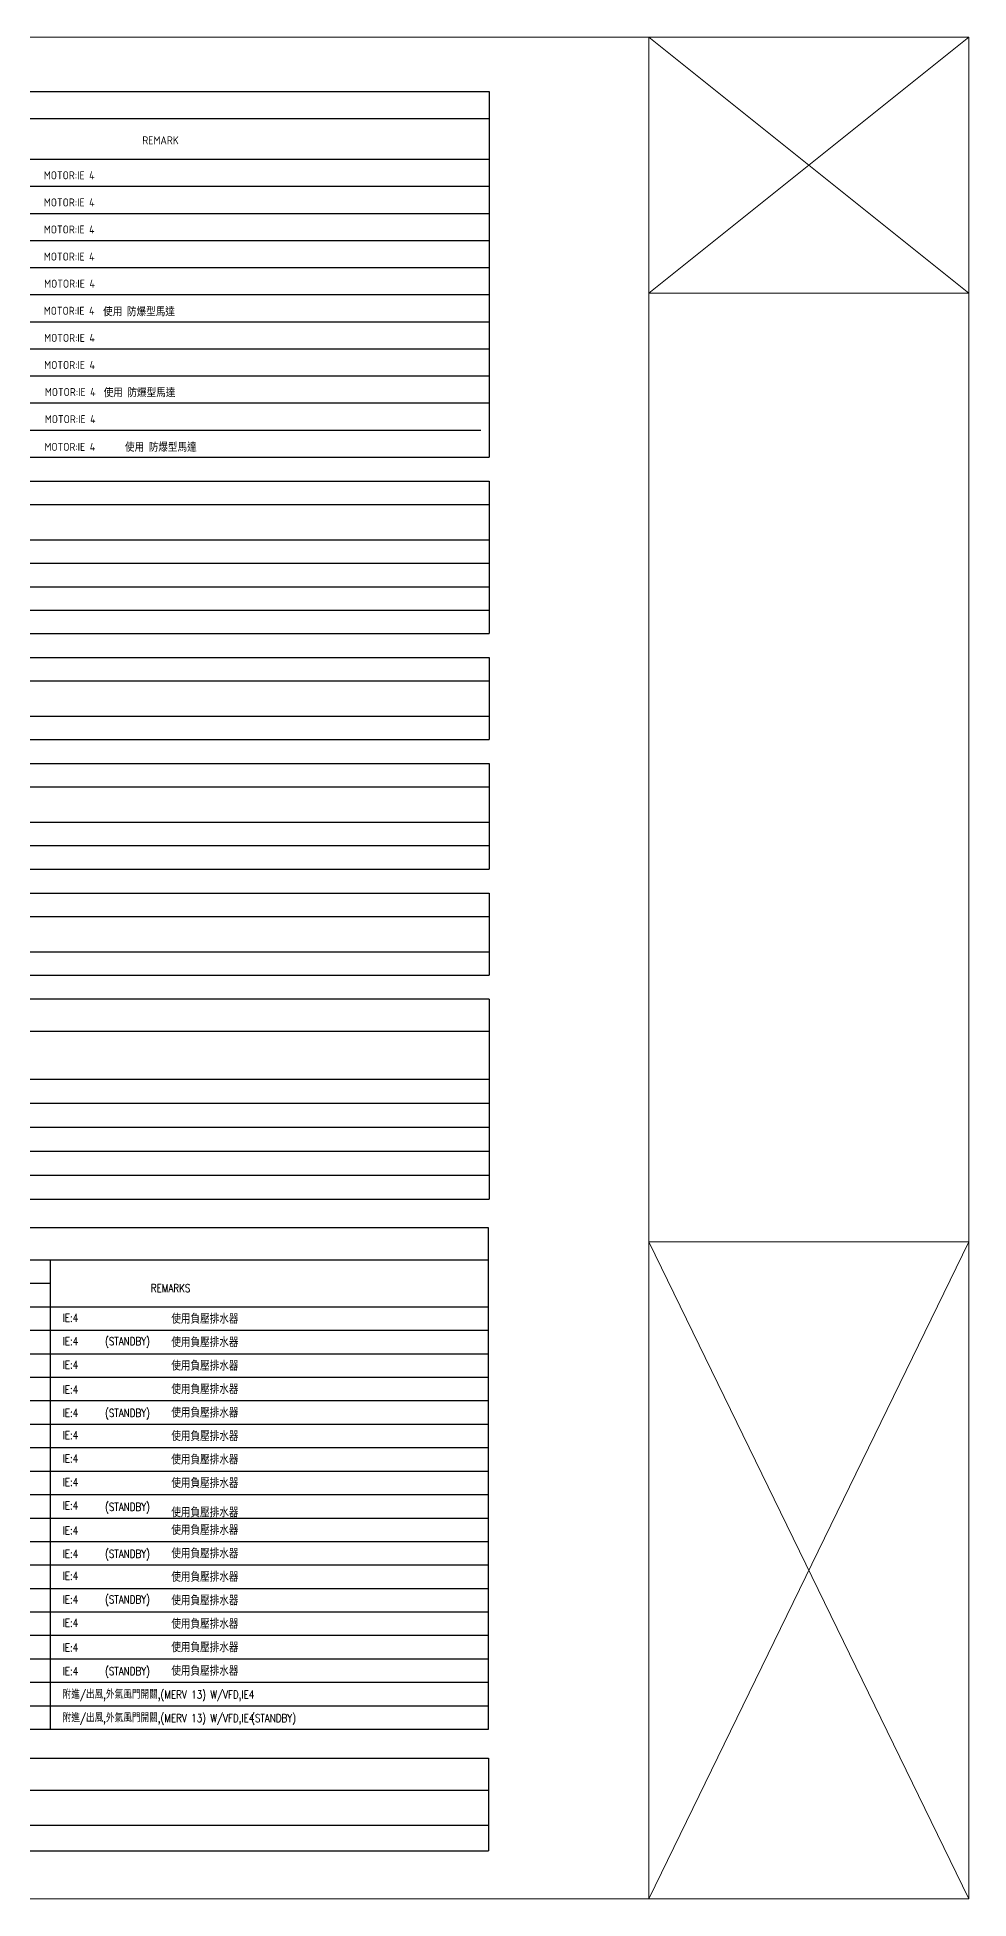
# Model space of a CAD drawing. Header units: millimetres. Extents: x 10 to 850, y -2366 to 587.
# Drawn here: x 559 to 850, y 5 to 587 of the extents above; entities that cross this region are included whole.
import ezdxf
from ezdxf.enums import TextEntityAlignment as Align

# ---------------------------------------------------------------- set-up
doc = ezdxf.new("R2010")
doc.units = ezdxf.units.MM
doc.layers.get('defpoints').update_dxf_attribs({"color": 1})
for name, color, linetype in [('M-DETL-03', 3, 'Continuous'), ('M-DETL-IF', 2, 'Continuous'), ('M-DETL-OF', 5, 'Continuous'), ('M-DETL-TEXT', 3, 'Continuous')]:
    doc.layers.add(name, color=color, linetype=linetype)
doc.styles.add('AA-TXT', font='isocp.shx', dxfattribs={"width": 0.8, "bigfont": 'chineset.shx'})
doc.styles.add('STDTEXT', font='simplex.shx', dxfattribs={"width": 0.8, "bigfont": 'chineset.shx'})

# ---------------------------------------------------------------- blocks, each defined once
blk = doc.blocks.new('框線')
at = {"layer": 'defpoints', "lineweight": 20}
for p, q in [((750, 586.7), (850, 506.7)), ((850, 586.7), (750, 506.7)), ((850, 210.23), (750, 5)), ((850, 5), (750, 210.23))]:
    blk.add_line(p, q, dxfattribs=at)
for points in [[(10, 5), (750, 5), (750, 586.7), (10, 586.7)], [(750, 586.7), (850, 586.7), (850, 506.7), (750, 506.7)], [(850, 506.7), (750, 506.7), (750, 210.23), (850, 210.23)], [(850, 210.23), (750, 210.23), (750, 5), (850, 5)]]:
    blk.add_lwpolyline(points, close=True, dxfattribs=at)

msp = doc.modelspace()

# ---------------------------------------------------------------- linework, layer by layer
at = {"layer": 'M-DETL-IF'}
for p, q in [((50.46, 540.14), (700.08, 540.14)), ((50.46, 531.67), (700.08, 531.67)), ((50.46, 523.21), (700.08, 523.21)), ((50.46, 514.74), (700.08, 514.74)), ((50.46, 506.27), (700.08, 506.27)), ((50.46, 497.81), (700.08, 497.81)), ((50.46, 489.34), (700.08, 489.34)), ((50.46, 480.87), (700.08, 480.87)), ((50.46, 472.41), (700.08, 472.41)), ((50.46, 463.94), (697.54, 463.94)), ((50.46, 440.67), (700.08, 440.67)), ((50.46, 429.67), (700.08, 429.67)), ((50.46, 422.34), (700.08, 422.34)), ((50.46, 407.67), (700.08, 407.67)), ((50.46, 341.41), (700.08, 341.41)), ((50.46, 334.08), (700.08, 334.08)), ((50.46, 300.95), (700.08, 300.95)), ((50.46, 253.65), (700.08, 253.65)), ((50.46, 246.15), (700.08, 246.15)), ((50.46, 238.65), (700.08, 238.65)), ((50.46, 231.15), (700.08, 231.15)), ((562.83, 204.65), (562.83, 57.98)), ((180.27, 197.32), (562.83, 197.32)), ((50.46, 182.65), (699.84, 182.65)), ((50.46, 175.32), (699.84, 175.32)), ((50.46, 160.65), (699.84, 160.65)), ((50.46, 145.98), (699.84, 145.98)), ((50.46, 138.65), (699.84, 138.65)), ((50.46, 131.32), (699.84, 131.32)), ((50.46, 116.65), (699.84, 116.65)), ((50.46, 101.98), (699.84, 101.98)), ((50.46, 94.65), (699.84, 94.65)), ((50.46, 79.98), (699.84, 79.98)), ((50.46, 65.32), (699.84, 65.32))]:
    msp.add_line(p, q, dxfattribs=at)
at = {"layer": 'M-DETL-OF'}
for p, q in [((50.46, 569.77), (700.08, 569.77)), ((700.08, 569.77), (700.08, 455.47)), ((50.46, 561.31), (700.08, 561.31)), ((50.46, 548.61), (700.08, 548.61)), ((50.46, 455.47), (700.08, 455.47)), ((50.46, 448.01), (700.08, 448.01)), ((700.08, 448.01), (700.08, 400.34)), ((50.46, 415.01), (700.08, 415.01)), ((50.46, 400.34), (700.08, 400.34)), ((50.46, 392.87), (700.08, 392.87)), ((700.08, 392.87), (700.08, 367.21)), ((50.46, 385.54), (700.08, 385.54)), ((50.46, 374.54), (700.08, 374.54)), ((50.46, 367.21), (700.08, 367.21)), ((50.46, 359.74), (700.08, 359.74)), ((700.08, 359.74), (700.08, 326.75)), ((50.46, 352.41), (700.08, 352.41)), ((50.46, 326.75), (700.08, 326.75)), ((50.46, 319.28), (700.08, 319.28)), ((700.08, 319.28), (700.08, 293.62)), ((50.46, 311.95), (700.08, 311.95)), ((50.46, 293.62), (700.08, 293.62)), ((700.08, 286.15), (50.46, 286.15)), ((700.08, 286.15), (700.08, 223.65)), ((50.46, 276.15), (700.08, 276.15)), ((50.46, 261.15), (700.08, 261.15)), ((50.46, 223.65), (700.08, 223.65)), ((699.84, 214.65), (50.46, 214.65)), ((699.84, 57.98), (699.84, 214.65)), ((50.46, 204.65), (699.84, 204.65)), ((50.46, 189.98), (699.84, 189.98)), ((50.46, 167.98), (699.84, 167.98)), ((50.46, 153.32), (699.84, 153.32)), ((50.46, 123.98), (699.84, 123.98)), ((50.46, 109.32), (699.84, 109.32)), ((50.46, 87.32), (699.84, 87.32)), ((50.46, 72.65), (699.84, 72.65)), ((50.46, 57.98), (699.84, 57.98)), ((50.46, 48.98), (699.84, 48.98)), ((699.84, 48.98), (699.84, 19.98)), ((50.46, 38.98), (699.84, 38.98)), ((50.46, 27.98), (699.84, 27.98)), ((50.46, 19.98), (699.84, 19.98))]:
    msp.add_line(p, q, dxfattribs=at)

# ---------------------------------------------------------------- block references
msp.add_blockref('框線', (0, 0))

# ---------------------------------------------------------------- texts
at = {"layer": 'M-DETL-03', "style": 'STDTEXT', "width": 0.8}
msp.add_text('REMARKS', height=2.5, dxfattribs=at).set_placement((600.52, 194.59), align=Align.CENTER)
for s, p in [('IE:4', (566.77, 185.3)), ('IE:4', (566.77, 177.97)), ('(STANDBY)', (580.03, 177.97)), ('IE:4', (566.77, 170.64)), ('IE:4', (566.77, 162.88)), ('IE:4', (566.77, 155.55)), ('(STANDBY)', (580.03, 155.55)), ('IE:4', (566.77, 148.64)), ('IE:4', (566.77, 141.3)), ('IE:4', (566.77, 133.97)), ('IE:4', (566.77, 126.64)), ('(STANDBY)', (580.03, 126.22)), ('IE:4', (566.77, 118.88)), ('IE:4', (566.77, 111.55)), ('(STANDBY)', (580.03, 111.55)), ('IE:4', (566.77, 104.64)), ('IE:4', (566.77, 97.3)), ('(STANDBY)', (580.03, 97.3)), ('IE:4', (566.77, 89.97)), ('IE:4', (566.77, 82.22)), ('IE:4', (566.77, 74.88)), ('(STANDBY)', (580.03, 74.88)), ('附進/出風,外氣風門開關,(MERV 13) W/VFD,IE4  ', (566.77, 67.55)), ('附進/出風,外氣風門開關,(MERV 13) W/VFD,IE4   ', (566.77, 60.22)), ('(STANDBY)', (625.69, 60.22))]:
    msp.add_text(s, height=2.5, dxfattribs=at).set_placement(p)
at = {"layer": 'M-DETL-TEXT', "style": 'AA-TXT'}
for s, height, p in [('REMARK', 2.5, (591.68, 553.24)), ('使用負壓排水器', 3, (600.74, 184.72)), ('使用負壓排水器', 3, (600.74, 177.39)), ('使用負壓排水器', 3, (600.74, 170.06)), ('使用負壓排水器', 3, (600.74, 162.72)), ('使用負壓排水器', 3, (600.74, 155.39)), ('使用負壓排水器', 3, (600.74, 148.06)), ('使用負壓排水器', 3, (600.74, 140.72)), ('使用負壓排水器', 3, (600.74, 133.39)), ('使用負壓排水器', 3, (600.74, 124.23)), ('使用負壓排水器', 3, (600.74, 118.72)), ('使用負壓排水器', 3, (600.74, 111.39)), ('使用負壓排水器', 3, (600.74, 104.06)), ('使用負壓排水器', 3, (600.74, 96.72)), ('使用負壓排水器', 3, (600.74, 89.39)), ('使用負壓排水器', 3, (600.74, 82.06)), ('使用負壓排水器', 3, (600.74, 74.72))]:
    msp.add_text(s, height=height, dxfattribs=at).set_placement(p)
for s, p in [('MOTOR:IE 4', (568.82, 543.56)), ('MOTOR:IE 4', (568.82, 535.09)), ('MOTOR:IE 4', (568.82, 526.63)), ('MOTOR:IE 4', (568.82, 518.16)), ('MOTOR:IE 4', (568.91, 509.69)), ('MOTOR:IE 4', (568.8, 501.23)), ('使用 防爆型馬達', (590.66, 501.13)), ('MOTOR:IE 4', (568.91, 492.76)), ('MOTOR:IE 4', (568.94, 484.29)), ('MOTOR:IE 4', (569.13, 475.83)), ('使用 防爆型馬達', (590.81, 475.83)), ('MOTOR:IE 4', (569.13, 467.36)), ('MOTOR:IE 4', (569.01, 458.7)), ('使用 防爆型馬達', (597.47, 458.79))]:
    msp.add_text(s, height=2.5, dxfattribs=at).set_placement(p, align=Align.MIDDLE)

doc.saveas('drawing.dxf')
